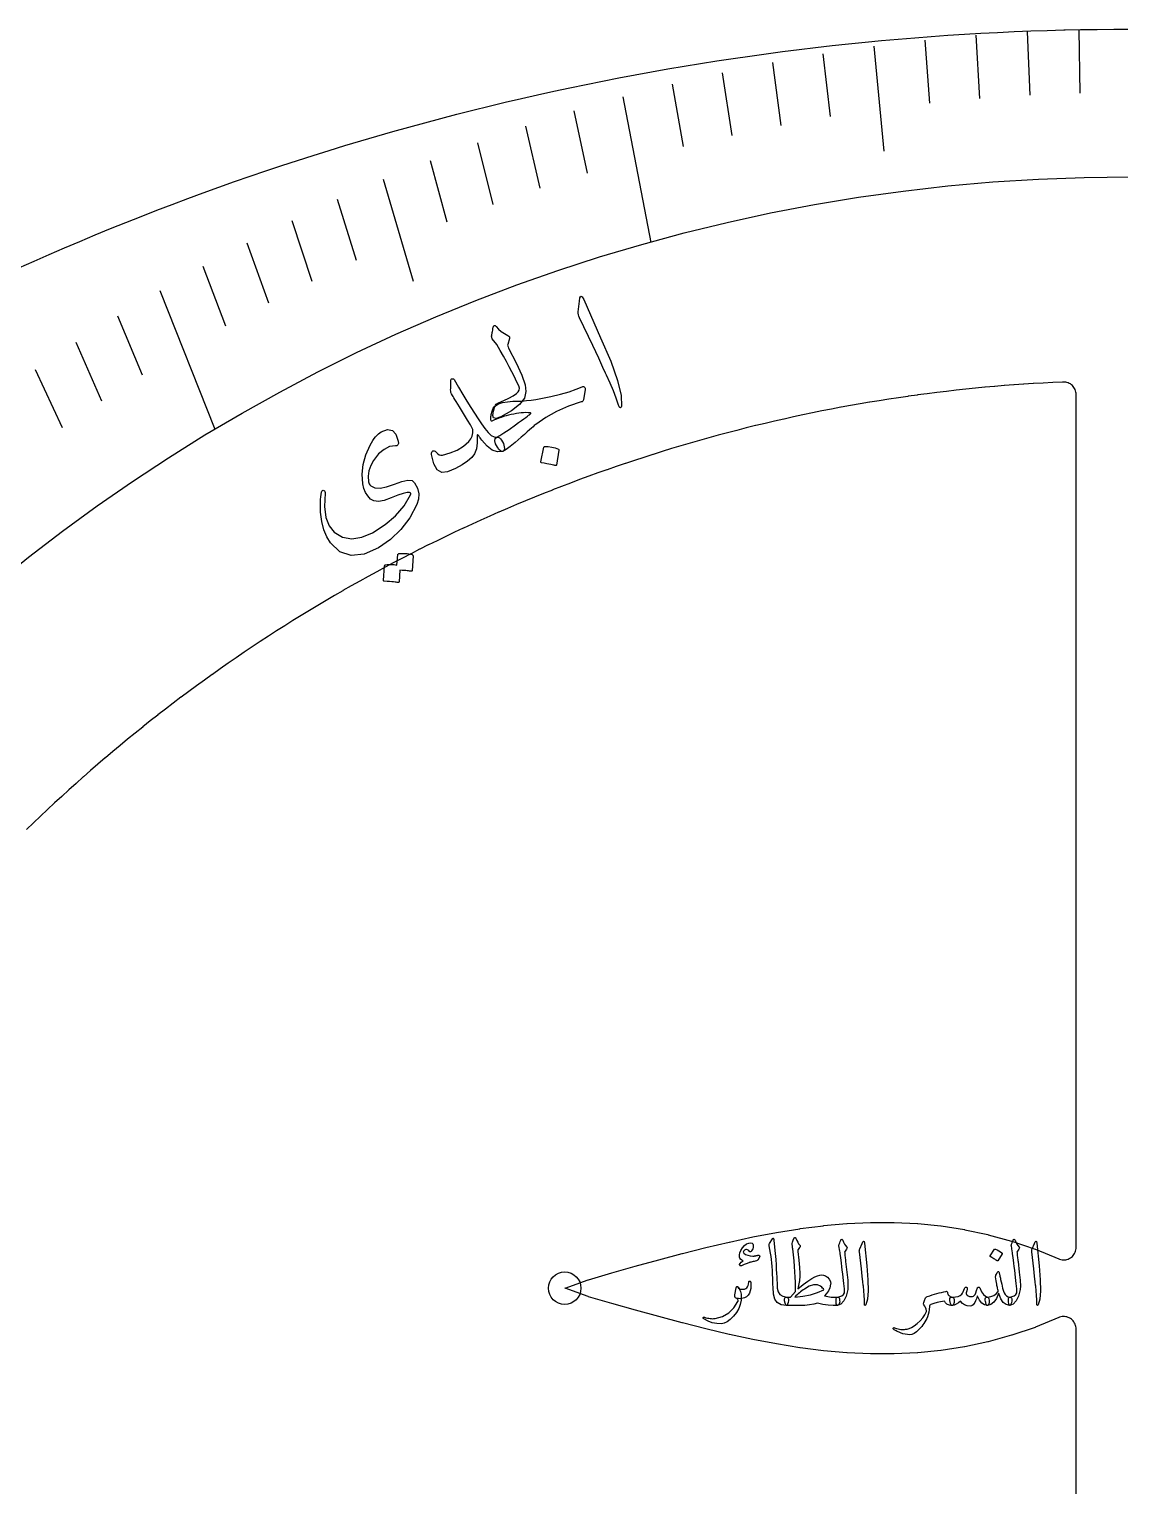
# Model space of a CAD drawing. Header units: millimetres. Extents: x -54 to 54, y -54 to 54.
# Drawn here: x -21.98 to -0.21, y 24.91 to 54 of the extents above; entities that cross this region are included whole.
import ezdxf

# ---------------------------------------------------------------- set-up
doc = ezdxf.new("R2010")
doc.units = ezdxf.units.MM
for name, color, linetype in [('CUT_INNER', 6, 'Continuous'), ('CUT_OUTER', 1, 'Continuous'), ('ENGRAVE', 7, 'Continuous'), ('ENGRAVE_FINE', 8, 'Continuous'), ('TEXT', 5, 'Continuous')]:
    doc.layers.add(name, color=color, linetype=linetype)

msp = doc.modelspace()

# ---------------------------------------------------------------- linework, layer by layer
at = {"layer": 'CUT_INNER'}
msp.add_lwpolyline([(-1.08, 17.3764), (-1.08, 28.0387), (-1.0813, 28.0637), (-1.085, 28.0885), (-1.0912, 28.1127), (-1.0998, 28.1362), (-1.1107, 28.1587), (-1.1237, 28.18), (-1.1389, 28.1999), (-1.156, 28.2182), (-1.1748, 28.2347), (-1.1951, 28.2492), (-1.2168, 28.2617), (-1.2397, 28.2719), (-1.2634, 28.2797), (-1.2878, 28.2852), (-1.3127, 28.2881), (-1.3377, 28.2886), (-1.3626, 28.2866), (-1.3872, 28.2821), (-1.4112, 28.2752), (-1.4285, 28.2682), (-1.4286, 28.2684), (-1.8944, 28.0756), (-1.902, 28.0728), (-2.3642, 27.9154), (-2.3713, 27.9133), (-2.8338, 27.7861), (-2.8408, 27.7843), (-3.3034, 27.6853), (-3.3103, 27.684), (-3.7731, 27.6118), (-3.7798, 27.6109), (-4.2427, 27.5641), (-4.2492, 27.5636), (-4.7125, 27.5411), (-4.7186, 27.541), (-5.1822, 27.5413), (-5.188, 27.5415), (-5.652, 27.5632), (-5.6573, 27.5636), (-6.1219, 27.605), (-6.1266, 27.6055), (-6.5917, 27.6649), (-6.5959, 27.6655), (-7.0616, 27.7408), (-7.0651, 27.7414), (-7.5315, 27.8306), (-7.5344, 27.8312), (-8.0013, 27.9323), (-8.0037, 27.9328), (-8.4711, 28.0436), (-8.473, 28.044), (-8.9409, 28.1624), (-8.9423, 28.1628), (-9.4102, 28.2868), (-9.8799, 28.4155), (-10.3497, 28.5478), (-10.351, 28.5481), (-10.8163, 28.6845), (-10.8234, 28.6868), (-11.2834, 28.8521), (-11.2886, 28.8543), (-11.2834, 28.8564), (-10.8234, 29.0217), (-10.8163, 29.0241), (-10.351, 29.1604), (-10.3497, 29.1608), (-9.8816, 29.2925), (-9.4122, 29.4212), (-8.9423, 29.5457), (-8.9409, 29.5461), (-8.473, 29.6645), (-8.4711, 29.665), (-8.0037, 29.7757), (-8.0013, 29.7763), (-7.5344, 29.8773), (-7.5315, 29.8779), (-7.0651, 29.9671), (-7.0616, 29.9678), (-6.5959, 30.0431), (-6.5917, 30.0437), (-6.1266, 30.103), (-6.1219, 30.1035), (-5.6573, 30.145), (-5.652, 30.1453), (-5.188, 30.1671), (-5.1822, 30.1672), (-4.7186, 30.1676), (-4.7125, 30.1674), (-4.2492, 30.1449), (-4.2427, 30.1444), (-3.7798, 30.0976), (-3.7731, 30.0968), (-3.3103, 30.0245), (-3.3034, 30.0232), (-2.8408, 29.9242), (-2.8338, 29.9225), (-2.3713, 29.7953), (-2.3642, 29.7931), (-1.902, 29.6358), (-1.8944, 29.6329), (-1.4286, 29.4402), (-1.4285, 29.4403), (-1.4112, 29.4334), (-1.3872, 29.4264), (-1.3626, 29.4219), (-1.3377, 29.4199), (-1.3127, 29.4204), (-1.2878, 29.4234), (-1.2634, 29.4288), (-1.2397, 29.4367), (-1.2168, 29.4469), (-1.1951, 29.4593), (-1.1748, 29.4738), (-1.156, 29.4903), (-1.1389, 29.5086), (-1.1237, 29.5285), (-1.1107, 29.5498), (-1.0998, 29.5724), (-1.0912, 29.5958), (-1.085, 29.6201), (-1.0813, 29.6448), (-1.08, 29.6698), (-1.08, 46.7017), (-1.0813, 46.7268), (-1.085, 46.7517), (-1.0913, 46.776), (-1.1, 46.7997), (-1.111, 46.8223), (-1.1242, 46.8437), (-1.1395, 46.8636), (-1.1568, 46.882), (-1.1758, 46.8985), (-1.1963, 46.913), (-1.2182, 46.9253), (-1.2413, 46.9354), (-1.2652, 46.9431), (-1.2898, 46.9484), (-1.3148, 46.9512), (-1.34, 46.9515), (-1.3539, 46.9509), (-1.3554, 46.9509), (-1.5473, 46.942), (-1.5488, 46.942), (-1.7406, 46.9319), (-1.7421, 46.9319), (-1.9339, 46.9207), (-1.9354, 46.9206), (-2.127, 46.9082), (-2.1286, 46.9081), (-2.3201, 46.8946), (-2.3217, 46.8945), (-2.5131, 46.8797), (-2.5147, 46.8796), (-2.7061, 46.8637), (-2.7076, 46.8636), (-2.8989, 46.8465), (-2.9004, 46.8464), (-3.0916, 46.8282), (-3.0931, 46.828), (-3.2842, 46.8086), (-3.2857, 46.8084), (-3.4767, 46.7879), (-3.4782, 46.7877), (-3.669, 46.7659), (-3.6705, 46.7658), (-3.8612, 46.7428), (-3.8627, 46.7426), (-4.0532, 46.7185), (-4.0548, 46.7183), (-4.2451, 46.6931), (-4.2467, 46.6929), (-4.4369, 46.6665), (-4.4384, 46.6662), (-4.6285, 46.6386), (-4.63, 46.6384), (-4.8199, 46.6097), (-4.8214, 46.6094), (-5.0111, 46.5795), (-5.0126, 46.5792), (-5.2021, 46.5482), (-5.2036, 46.5479), (-5.3929, 46.5157), (-5.3945, 46.5154), (-5.5836, 46.482), (-5.5851, 46.4817), (-5.774, 46.4471), (-5.7755, 46.4468), (-5.9642, 46.4111), (-5.9657, 46.4108), (-6.1542, 46.3739), (-6.1557, 46.3736), (-6.3439, 46.3356), (-6.3454, 46.3353), (-6.5334, 46.2961), (-6.5349, 46.2958), (-6.7227, 46.2554), (-6.7242, 46.2551), (-6.9117, 46.2136), (-6.9132, 46.2133), (-7.1005, 46.1706), (-7.102, 46.1703), (-7.2889, 46.1265), (-7.2904, 46.1261), (-7.4771, 46.0812), (-7.4786, 46.0808), (-7.6651, 46.0347), (-7.6666, 46.0343), (-7.8527, 45.9871), (-7.8542, 45.9867), (-8.0401, 45.9383), (-8.0415, 45.9379), (-8.2271, 45.8884), (-8.2286, 45.888), (-8.4138, 45.8374), (-8.4153, 45.837), (-8.6002, 45.7852), (-8.6017, 45.7848), (-8.7863, 45.7318), (-8.7878, 45.7314), (-8.9721, 45.6773), (-8.9736, 45.6769), (-9.1575, 45.6217), (-9.159, 45.6213), (-9.3426, 45.565), (-9.344, 45.5645), (-9.5273, 45.5071), (-9.5288, 45.5066), (-9.7117, 45.448), (-9.7131, 45.4476), (-9.8957, 45.3879), (-9.8971, 45.3874), (-10.0793, 45.3266), (-10.0807, 45.3261), (-10.2625, 45.2642), (-10.264, 45.2637), (-10.4454, 45.2007), (-10.4468, 45.2002), (-10.6279, 45.136), (-10.6293, 45.1355), (-10.8099, 45.0703), (-10.8114, 45.0697), (-10.9916, 45.0034), (-10.993, 45.0028), (-11.1728, 44.9354), (-11.1743, 44.9348), (-11.3537, 44.8663), (-11.3551, 44.8657), (-11.5341, 44.796), (-11.5355, 44.7955), (-11.714, 44.7247), (-11.7155, 44.7241), (-11.8936, 44.6523), (-11.895, 44.6517), (-12.0726, 44.5788), (-12.074, 44.5782), (-12.2513, 44.5041), (-12.2527, 44.5035), (-12.4294, 44.4284), (-12.4308, 44.4278), (-12.6071, 44.3516), (-12.6085, 44.351), (-12.7843, 44.2737), (-12.7857, 44.2731), (-12.9611, 44.1947), (-12.9625, 44.1941), (-13.1373, 44.1146), (-13.1387, 44.114), (-13.3131, 44.0335), (-13.3144, 44.0328), (-13.4883, 43.9513), (-13.4897, 43.9506), (-13.6631, 43.868), (-13.6644, 43.8673), (-13.8373, 43.7836), (-13.8387, 43.7829), (-14.011, 43.6982), (-14.0124, 43.6975), (-14.1842, 43.6117), (-14.1855, 43.611), (-14.3568, 43.5241), (-14.3582, 43.5234), (-14.5289, 43.4355), (-14.5303, 43.4348), (-14.7005, 43.3458), (-14.7018, 43.3451), (-14.8715, 43.2551), (-14.8728, 43.2544), (-15.0419, 43.1633), (-15.0433, 43.1626), (-15.2118, 43.0705), (-15.2132, 43.0697), (-15.3811, 42.9766), (-15.3825, 42.9759), (-15.5499, 42.8817), (-15.5512, 42.881), (-15.718, 42.7858), (-15.7193, 42.785), (-15.8855, 42.6888), (-15.8869, 42.6881), (-16.0525, 42.5909), (-16.0538, 42.5901), (-16.2188, 42.4918), (-16.2202, 42.4911), (-16.3846, 42.3918), (-16.3859, 42.391), (-16.5497, 42.2908), (-16.551, 42.29), (-16.7142, 42.1887), (-16.7155, 42.1879), (-16.8781, 42.0857), (-16.8794, 42.0848), (-17.0413, 41.9816), (-17.0426, 41.9808), (-17.2039, 41.8765), (-17.2052, 41.8757), (-17.3658, 41.7705), (-17.3671, 41.7696), (-17.5271, 41.6634), (-17.5284, 41.6626), (-17.6878, 41.5554), (-17.689, 41.5545), (-17.8477, 41.4464), (-17.849, 41.4455), (-18.007, 41.3364), (-18.0083, 41.3355), (-18.1656, 41.2254), (-18.1669, 41.2245), (-18.3236, 41.1134), (-18.3248, 41.1126), (-18.4808, 41.0005), (-18.482, 40.9996), (-18.6374, 40.8867), (-18.6386, 40.8857), (-18.7932, 40.7718), (-18.7944, 40.7709), (-18.9483, 40.656), (-18.9496, 40.6551), (-19.1028, 40.5393), (-19.104, 40.5384), (-19.2565, 40.4216), (-19.2577, 40.4207), (-19.4094, 40.303), (-19.4106, 40.302), (-19.5617, 40.1834), (-19.5629, 40.1825), (-19.7132, 40.0629), (-19.7144, 40.062), (-19.864, 39.9415), (-19.8652, 39.9405), (-20.014, 39.8192), (-20.0152, 39.8182), (-20.1632, 39.6959), (-20.1644, 39.6949), (-20.3118, 39.5717), (-20.3129, 39.5707), (-20.4595, 39.4466), (-20.4607, 39.4456), (-20.6065, 39.3206), (-20.6076, 39.3196), (-20.7527, 39.1938), (-20.7538, 39.1927), (-20.8981, 39.066), (-20.8992, 39.065), (-21.0427, 38.9373), (-21.0439, 38.9363), (-21.1865, 38.8077), (-21.1877, 38.8067), (-21.3296, 38.6773), (-21.3307, 38.6763), (-21.4718, 38.546), (-21.4729, 38.5449), (-21.6133, 38.4138), (-21.6144, 38.4128), (-21.7539, 38.2808), (-21.755, 38.2797), (-21.8937, 38.1468), (-21.8948, 38.1458), (-22.0326, 38.0121)], dxfattribs=at)
at = {"layer": 'CUT_OUTER'}
msp.add_lwpolyline([(-22.1862, 49.2318), (-21.8837, 49.367), (-21.5804, 49.5004), (-21.2763, 49.6318), (-20.9713, 49.7615), (-20.6656, 49.8892), (-20.3591, 50.0151), (-20.0518, 50.139), (-19.7438, 50.2611), (-19.435, 50.3813), (-19.1255, 50.4996), (-18.8153, 50.616), (-18.5044, 50.7305), (-18.1928, 50.8431), (-17.8805, 50.9538), (-17.5675, 51.0625), (-17.2538, 51.1694), (-16.9395, 51.2743), (-16.6246, 51.3773), (-16.309, 51.4783), (-15.9929, 51.5774), (-15.6761, 51.6746), (-15.3587, 51.7698), (-15.0408, 51.863), (-14.7223, 51.9543), (-14.4032, 52.0437), (-14.0836, 52.1311), (-13.7635, 52.2165), (-13.4428, 52.3), (-13.1217, 52.3815), (-12.8, 52.461), (-12.4779, 52.5386), (-12.1553, 52.6142), (-11.8322, 52.6877), (-11.5087, 52.7594), (-11.1848, 52.829), (-10.8604, 52.8966), (-10.5356, 52.9623), (-10.2105, 53.0259), (-9.8849, 53.0876), (-9.559, 53.1472), (-9.2327, 53.2049), (-8.9061, 53.2605), (-8.5791, 53.3142), (-8.2518, 53.3658), (-7.9242, 53.4154), (-7.5963, 53.463), (-7.2681, 53.5086), (-6.9397, 53.5522), (-6.6109, 53.5938), (-6.282, 53.6334), (-5.9528, 53.6709), (-5.6233, 53.7064), (-5.2937, 53.7399), (-4.9638, 53.7714), (-4.6338, 53.8008), (-4.3036, 53.8282), (-3.9732, 53.8536), (-3.6427, 53.877), (-3.3121, 53.8983), (-2.9813, 53.9176), (-2.6504, 53.9349), (-2.3194, 53.9502), (-1.9884, 53.9634), (-1.6572, 53.9746), (-1.326, 53.9837), (-1.3031, 53.9842), (-0.994, 53.9909), (-0.6627, 53.9959), (-0.3313, 53.999), (0, 54)], dxfattribs=at)
at = {"layer": 'ENGRAVE'}
for points in [[(-10.1289, 52.6462), (-9.5702, 49.7419)], [(-19.3731, 48.7815), (-18.2717, 46.0083)]]:
    msp.add_lwpolyline(points, dxfattribs=at)
for centre, radius in [((0, 15.4308), 35.6208), ((-11.2895, 28.8543), 0.324)]:
    msp.add_circle(centre, radius, dxfattribs=at)
at = {"layer": 'ENGRAVE_FINE'}
for points in [[(-3.0809, 53.8768), (-3.0087, 52.6149)], [(-2.0555, 53.9452), (-2.0074, 52.6824)], [(-1.0282, 53.9863), (-1.0041, 52.7229)], [(-5.1223, 53.6583), (-4.922, 51.5603)], [(-4.1035, 53.7811), (-4.0073, 52.5205)], [(-7.1452, 53.3324), (-6.9771, 52.0781)], [(-6.1365, 53.5087), (-5.9924, 52.252)], [(-8.1474, 53.1297), (-7.9555, 51.8783)], [(-9.1422, 52.9008), (-8.9265, 51.6527)], [(-11.1066, 52.3662), (-10.8435, 51.1257)], [(-12.0744, 52.0613), (-11.7877, 50.8251)], [(-13.0316, 51.7318), (-12.7214, 50.5003)], [(-13.9774, 51.3782), (-13.6438, 50.1519)], [(-14.9111, 51.0011), (-14.3161, 48.9661)], [(-15.8319, 50.6009), (-15.4517, 49.3859)], [(-16.7391, 50.1783), (-16.3359, 48.9695)], [(-17.6321, 49.7337), (-17.2059, 48.5316)], [(-18.5103, 49.2679), (-18.0613, 48.0728)], [(-20.2198, 48.275), (-19.7255, 47.0948)], [(-21.05, 47.7492), (-20.5333, 46.5771)], [(-21.8632, 47.2047), (-21.3243, 46.041)]]:
    msp.add_lwpolyline(points, dxfattribs=at)
at = {"layer": 'TEXT'}
for points in [[(-10.9979, 48.5665), (-10.9853, 48.6369), (-10.9661, 48.6664), (-10.9406, 48.6552), (-10.9086, 48.6031), (-10.5726, 47.8375), (-10.3695, 47.3664), (-10.2337, 46.9815), (-10.1636, 46.6833), (-10.1586, 46.4719), (-10.164, 46.4527), (-10.1705, 46.4412), (-10.1782, 46.4373), (-10.1871, 46.4411), (-10.1958, 46.4487), (-10.2038, 46.4597), (-10.2111, 46.4741), (-10.2178, 46.4918), (-10.2638, 46.6315), (-10.319, 46.7776), (-10.3834, 46.9301), (-10.4572, 47.0888), (-10.4757, 47.1306), (-10.527, 47.2428), (-10.6113, 47.4256), (-10.7288, 47.6787), (-10.9966, 48.2375), (-11.0087, 48.2679), (-11.0166, 48.2971), (-11.0203, 48.3249), (-11.0199, 48.3515)], [(-12.2068, 46.8757), (-12.2492, 46.9639), (-12.295, 47.0564), (-12.3441, 47.153), (-12.3966, 47.2538), (-12.4527, 47.359), (-12.5129, 47.4691), (-12.5773, 47.5839), (-12.6458, 47.7034), (-12.7363, 47.8175), (-12.7434, 47.8343), (-12.7477, 47.8514), (-12.7492, 47.8686), (-12.7479, 47.8859), (-12.7466, 47.8951), (-12.7444, 47.9074), (-12.7412, 47.9228), (-12.7371, 47.9413), (-12.7323, 47.963), (-12.7271, 47.988), (-12.7216, 48.0164), (-12.7156, 48.0481), (-12.7132, 48.0586), (-12.7087, 48.0672), (-12.7019, 48.074), (-12.693, 48.0788), (-12.6847, 48.0802), (-12.6764, 48.078), (-12.6681, 48.0721), (-12.6598, 48.0625), (-12.6128, 48.009), (-12.5574, 47.961), (-12.4939, 47.9184), (-12.422, 47.8812), (-12.4033, 47.8701), (-12.3925, 47.8561), (-12.3896, 47.839), (-12.3944, 47.819), (-12.4285, 47.7004), (-12.4297, 47.687), (-12.4274, 47.6708), (-12.4218, 47.6518), (-12.4127, 47.63), (-12.2569, 47.3338), (-12.1469, 47.0899), (-12.0823, 46.8987), (-12.0627, 46.7602), (-12.0958, 46.6288), (-12.1913, 46.5016), (-12.3488, 46.3778), (-12.568, 46.2567), (-12.6553, 46.2265), (-12.7083, 46.2358), (-12.7272, 46.285), (-12.7118, 46.374), (-12.7078, 46.3865), (-12.7039, 46.3988), (-12.7002, 46.4108), (-12.6966, 46.4225), (-12.693, 46.4339), (-12.6896, 46.445), (-12.6863, 46.4559), (-12.6832, 46.4665), (-12.6735, 46.4881), (-12.6589, 46.5067), (-12.6393, 46.5222), (-12.6148, 46.5347), (-12.5022, 46.5842), (-12.4045, 46.6319), (-12.3218, 46.6779), (-12.254, 46.7224), (-12.2183, 46.7543), (-12.1986, 46.7905), (-12.1947, 46.8309), (-12.2068, 46.8757)], [(-12.6456, 45.85), (-12.6185, 45.8484), (-12.5935, 45.8386), (-12.5706, 45.8205), (-12.5497, 45.7942), (-12.5289, 45.7596), (-12.5129, 45.7249), (-12.5019, 45.6899), (-12.4957, 45.6548), (-12.495, 45.6229), (-12.5001, 45.5978), (-12.5112, 45.5794), (-12.5283, 45.5678), (-12.6312, 45.5554), (-12.7352, 45.5888), (-12.8403, 45.6681), (-12.9468, 45.7932), (-12.9632, 45.8157), (-12.9775, 45.8351), (-12.9896, 45.8515), (-12.9994, 45.865), (-13.0071, 45.8754), (-13.0126, 45.8829), (-13.0159, 45.8874), (-13.017, 45.8889), (-13.0256, 45.896), (-13.0313, 45.8966), (-13.0342, 45.8905), (-13.0343, 45.8778), (-13.0356, 45.7353), (-13.0538, 45.6161), (-13.0888, 45.5199), (-13.1409, 45.4467), (-13.2287, 45.3691), (-13.3392, 45.2958), (-13.4724, 45.2267), (-13.6283, 45.1613), (-13.7458, 45.1462), (-13.8379, 45.1983), (-13.9048, 45.3177), (-13.9459, 45.5048), (-13.9467, 45.5293), (-13.9431, 45.5492), (-13.9351, 45.5646), (-13.9226, 45.5755), (-13.9078, 45.5807), (-13.8925, 45.5791), (-13.877, 45.5706), (-13.8611, 45.5553), (-13.8271, 45.5225), (-13.7942, 45.5009), (-13.7623, 45.4906), (-13.7314, 45.4914), (-13.5759, 45.5349), (-13.4366, 45.5946), (-13.3133, 45.6706), (-13.2057, 45.7631), (-13.164, 45.815), (-13.1362, 45.8728), (-13.1224, 45.9365), (-13.1226, 46.0062), (-13.1361, 46.0335), (-13.1718, 46.0951), (-13.2298, 46.191), (-13.3101, 46.3212), (-13.3526, 46.3911), (-13.3909, 46.4542), (-13.4249, 46.5107), (-13.4546, 46.5604), (-13.4801, 46.6029), (-13.5013, 46.6378), (-13.5183, 46.665), (-13.531, 46.6846), (-13.548, 46.7157), (-13.5597, 46.7444), (-13.5662, 46.7707), (-13.5673, 46.7948), (-13.566, 46.8257), (-13.5647, 46.8546), (-13.5634, 46.8814), (-13.5621, 46.9061), (-13.5611, 46.9287), (-13.5605, 46.9489), (-13.5604, 46.9669), (-13.5607, 46.9826), (-13.5597, 46.9957), (-13.5555, 47.006), (-13.5482, 47.0136), (-13.5378, 47.0182), (-13.5245, 47.0189), (-13.513, 47.0159), (-13.5033, 47.0095), (-13.4954, 46.9994), (-13.4076, 46.848), (-13.3229, 46.7051), (-13.2414, 46.5708), (-13.1631, 46.4451), (-13.088, 46.3278), (-13.0166, 46.2189), (-12.9486, 46.1185), (-12.8841, 46.0264), (-12.818, 45.943), (-12.7563, 45.8858), (-12.6988, 45.8548), (-12.6456, 45.85)], [(-12.3252, 46.5666), (-12.2375, 46.5678), (-12.1476, 46.5725), (-12.0556, 46.5804), (-11.9613, 46.5917), (-11.8651, 46.606), (-11.7673, 46.6229), (-11.6678, 46.6423), (-11.5666, 46.6643), (-11.3728, 46.7103), (-11.2036, 46.7576), (-11.059, 46.8065), (-10.9389, 46.8573), (-10.9257, 46.8619), (-10.9137, 46.8625), (-10.9031, 46.859), (-10.8937, 46.8514), (-10.8864, 46.8412), (-10.8816, 46.8295), (-10.8796, 46.8165), (-10.8802, 46.8022), (-10.9168, 46.5988), (-10.9213, 46.5819), (-10.9304, 46.5688), (-10.9439, 46.5596), (-10.9618, 46.5542), (-11.2167, 46.4682), (-11.4528, 46.3642), (-11.6698, 46.2426), (-11.8675, 46.1037), (-11.8783, 46.0957), (-11.8965, 46.0811), (-11.922, 46.0597), (-11.9546, 46.0315), (-11.9946, 45.9967), (-12.0416, 45.955), (-12.0958, 45.9065), (-12.1571, 45.8511), (-12.276, 45.7456), (-12.3773, 45.6631), (-12.4613, 45.6038), (-12.5283, 45.5678), (-12.5487, 45.5671), (-12.5732, 45.5803), (-12.6017, 45.6075), (-12.6343, 45.6487), (-12.6735, 45.7211), (-12.6879, 45.779), (-12.6776, 45.8225), (-12.6425, 45.8513), (-12.5839, 45.883), (-12.5031, 45.9346), (-12.3997, 46.0061), (-12.2736, 46.0972), (-12.2099, 46.1433), (-12.154, 46.1836), (-12.1061, 46.2181), (-12.066, 46.247), (-12.0341, 46.27), (-12.0105, 46.2873), (-11.9954, 46.2988), (-11.9887, 46.3045), (-11.9863, 46.3071), (-11.9842, 46.3094), (-11.9825, 46.3113), (-11.981, 46.3129), (-11.9797, 46.3142), (-11.9783, 46.3153), (-11.9769, 46.3162), (-11.9753, 46.3169), (-11.9675, 46.3254), (-11.9656, 46.3316), (-11.9696, 46.3355), (-11.9796, 46.3371), (-12.0218, 46.34), (-12.0654, 46.3406), (-12.1105, 46.3391), (-12.157, 46.3353), (-12.2051, 46.3295), (-12.2547, 46.3218), (-12.306, 46.3123), (-12.3588, 46.3009), (-12.4102, 46.2887), (-12.4606, 46.2755), (-12.5099, 46.2613), (-12.5582, 46.246), (-12.6049, 46.2297), (-12.6495, 46.2123), (-12.6921, 46.1939), (-12.7326, 46.1744), (-12.744, 46.1713), (-12.7529, 46.1724), (-12.7595, 46.1777), (-12.7637, 46.1872), (-12.7655, 46.2065), (-12.7659, 46.2258), (-12.765, 46.2453), (-12.7627, 46.2648), (-12.7594, 46.2848), (-12.7555, 46.3055), (-12.751, 46.3269), (-12.7458, 46.349), (-12.7323, 46.3924), (-12.7156, 46.4284), (-12.6959, 46.4569), (-12.673, 46.478), (-12.6085, 46.5148), (-12.529, 46.5419), (-12.4345, 46.5592), (-12.3252, 46.5666)], [(-14.6688, 45.677), (-14.7849, 45.6613), (-14.8969, 45.6079), (-15.0046, 45.5168), (-15.1074, 45.3881), (-15.1622, 45.2866), (-15.1967, 45.1808), (-15.211, 45.071), (-15.2052, 44.957), (-15.1998, 44.9364), (-15.1903, 44.9169), (-15.1766, 44.8987), (-15.1587, 44.8816), (-15.0779, 44.8415), (-14.973, 44.8336), (-14.8441, 44.8575), (-14.6908, 44.913), (-14.54, 44.9685), (-14.4222, 44.9914), (-14.3375, 44.9823), (-14.2861, 44.9415), (-14.2292, 44.8312), (-14.2027, 44.7214), (-14.2061, 44.6122), (-14.2392, 44.5033), (-14.3827, 44.2399), (-14.5578, 44.0091), (-14.7652, 43.8104), (-15.0056, 43.643), (-15.2959, 43.5127), (-15.5522, 43.4852), (-15.7762, 43.5616), (-15.9683, 43.7429), (-16.0403, 43.8612), (-16.097, 44.0018), (-16.1381, 44.1648), (-16.1633, 44.3502), (-16.1659, 44.4042), (-16.1671, 44.457), (-16.1668, 44.5087), (-16.1651, 44.5592), (-16.1618, 44.6088), (-16.157, 44.6578), (-16.1505, 44.7063), (-16.1424, 44.7542), (-16.1357, 44.7757), (-16.126, 44.7883), (-16.1134, 44.7919), (-16.0977, 44.7864), (-16.0849, 44.776), (-16.0763, 44.7633), (-16.0717, 44.7484), (-16.0713, 44.7312), (-16.0851, 44.4666), (-16.0586, 44.2492), (-15.9928, 44.0787), (-15.8888, 43.9549), (-15.7223, 43.856), (-15.5403, 43.8214), (-15.3425, 43.8507), (-15.128, 43.9433), (-14.8751, 44.1036), (-14.6646, 44.2826), (-14.496, 44.4813), (-14.3692, 44.7006), (-14.3631, 44.7169), (-14.364, 44.7297), (-14.372, 44.739), (-14.3872, 44.7448), (-14.4372, 44.7448), (-14.5152, 44.7271), (-14.6212, 44.6915), (-14.7551, 44.6375), (-14.8939, 44.5875), (-15.0091, 44.567), (-15.1009, 44.5765), (-15.1694, 44.616), (-15.223, 44.6764), (-15.2658, 44.7468), (-15.2977, 44.8271), (-15.3184, 44.9175), (-15.3322, 45.1091), (-15.3125, 45.3019), (-15.2588, 45.4958), (-15.171, 45.6907), (-15.1456, 45.739), (-15.1194, 45.7829), (-15.0924, 45.8224), (-15.0646, 45.8575), (-15.0363, 45.8883), (-15.0079, 45.9149), (-14.9792, 45.9373), (-14.9504, 45.9554), (-14.8262, 46.0025), (-14.7286, 45.9867), (-14.6578, 45.9084), (-14.6136, 45.7678), (-14.6108, 45.7256), (-14.6191, 45.6963), (-14.6384, 45.6801), (-14.6688, 45.677)], [(-11.7089, 45.6479), (-11.7065, 45.6533), (-11.702, 45.6578), (-11.6954, 45.6613), (-11.6866, 45.6638), (-11.617, 45.6619), (-11.5488, 45.6531), (-11.482, 45.6372), (-11.4167, 45.6143), (-11.4095, 45.6097), (-11.4049, 45.6042), (-11.4031, 45.5976), (-11.404, 45.59), (-11.4561, 45.2939), (-11.4592, 45.2861), (-11.4656, 45.2821), (-11.4751, 45.2818), (-11.4878, 45.2854), (-11.4988, 45.2884), (-11.516, 45.2927), (-11.5394, 45.2982), (-11.569, 45.305), (-11.6051, 45.3128), (-11.6483, 45.3216), (-11.6984, 45.3312), (-11.7556, 45.3416), (-11.7635, 45.3439), (-11.7685, 45.3475), (-11.7703, 45.3522), (-11.7691, 45.3582)], [(-14.6221, 43.507), (-14.6205, 43.5126), (-14.6166, 43.5175), (-14.6106, 43.5216), (-14.6023, 43.525), (-14.5683, 43.5285), (-14.5346, 43.5304), (-14.5012, 43.5307), (-14.4682, 43.5293), (-14.4352, 43.5262), (-14.402, 43.5213), (-14.3686, 43.5146), (-14.3349, 43.506), (-14.3272, 43.5021), (-14.3219, 43.4965), (-14.3189, 43.4892), (-14.3181, 43.4803), (-14.3369, 43.1804), (-14.3391, 43.1755), (-14.3446, 43.1726), (-14.3534, 43.1719), (-14.3656, 43.1733), (-14.3746, 43.1756), (-14.3887, 43.178), (-14.4077, 43.1805), (-14.4317, 43.183), (-14.461, 43.1855), (-14.4958, 43.1883), (-14.5361, 43.1913), (-14.582, 43.1944), (-14.5958, 42.9606), (-14.5978, 42.9526), (-14.6034, 42.9479), (-14.6127, 42.9466), (-14.6255, 42.9487), (-14.6366, 42.9505), (-14.6538, 42.9528), (-14.6772, 42.9558), (-14.7069, 42.9592), (-14.743, 42.963), (-14.786, 42.9669), (-14.836, 42.9709), (-14.8929, 42.9749), (-14.8997, 42.977), (-14.904, 42.9805), (-14.9059, 42.9852), (-14.9054, 42.9913), (-14.8842, 43.2843), (-14.8826, 43.2899), (-14.8788, 43.2948), (-14.8728, 43.299), (-14.8646, 43.3024), (-14.8364, 43.3069), (-14.8083, 43.3098), (-14.7801, 43.3109), (-14.752, 43.3103), (-14.724, 43.3081), (-14.6963, 43.3047), (-14.6687, 43.2999), (-14.6414, 43.2937)], [(-7.4639, 29.3978), (-7.488, 29.3933), (-7.5103, 29.389), (-7.531, 29.385), (-7.5499, 29.3811), (-7.5669, 29.3775), (-7.582, 29.3738), (-7.5951, 29.3701), (-7.6062, 29.3664), (-7.6176, 29.3621), (-7.6312, 29.3569), (-7.6471, 29.3506), (-7.6654, 29.3432), (-7.686, 29.3348), (-7.7088, 29.325), (-7.734, 29.314), (-7.7615, 29.3017), (-7.7727, 29.298), (-7.7823, 29.298), (-7.7903, 29.3017), (-7.7967, 29.309), (-7.8005, 29.3272), (-7.7897, 29.3483), (-7.7644, 29.3725), (-7.7246, 29.3996), (-7.7551, 29.417), (-7.7782, 29.4357), (-7.7939, 29.4558), (-7.8022, 29.4773), (-7.8038, 29.5178), (-7.7939, 29.5619), (-7.7724, 29.6093), (-7.7394, 29.6603), (-7.7, 29.7059), (-7.6594, 29.7375), (-7.6177, 29.7549), (-7.5748, 29.7583), (-7.5509, 29.7523), (-7.5346, 29.7398), (-7.5259, 29.7208), (-7.5249, 29.6954), (-7.5291, 29.6679), (-7.536, 29.6427), (-7.5457, 29.6199), (-7.5582, 29.5993), (-7.5707, 29.5849), (-7.5822, 29.5785), (-7.5928, 29.5802), (-7.6025, 29.5901), (-7.6136, 29.6047), (-7.6266, 29.6155), (-7.6414, 29.6223), (-7.658, 29.6252), (-7.6755, 29.6252), (-7.6908, 29.6215), (-7.7041, 29.6141), (-7.7153, 29.603), (-7.7235, 29.5896), (-7.726, 29.5771), (-7.7226, 29.5656), (-7.7135, 29.5549), (-7.6793, 29.5296), (-7.6377, 29.511), (-7.5887, 29.4991), (-7.5323, 29.4939), (-7.5274, 29.4941), (-7.5219, 29.4946), (-7.5158, 29.4955), (-7.5092, 29.4967), (-7.502, 29.4981), (-7.4942, 29.4997), (-7.4858, 29.5014), (-7.4768, 29.5032), (-7.4671, 29.505), (-7.4584, 29.5066), (-7.4505, 29.5082), (-7.4436, 29.5096), (-7.4374, 29.5108), (-7.432, 29.5117), (-7.4273, 29.5122), (-7.4232, 29.5124), (-7.4156, 29.5116), (-7.4094, 29.5092), (-7.4045, 29.5051), (-7.401, 29.4995), (-7.3988, 29.494), (-7.3978, 29.4888), (-7.3979, 29.4839), (-7.3992, 29.4791), (-7.4171, 29.4456), (-7.4339, 29.4209), (-7.4495, 29.405), (-7.4639, 29.3978)], [(-7.1422, 29.8415), (-7.1386, 29.847), (-7.1353, 29.8507), (-7.1322, 29.8526), (-7.1293, 29.8526), (-7.1249, 29.8501), (-7.121, 29.8429), (-7.1175, 29.8307), (-7.1145, 29.8137), (-7.0992, 29.6757), (-7.0868, 29.548), (-7.0771, 29.4307), (-7.0701, 29.3238), (-7.0657, 29.2324), (-7.0616, 29.1505), (-7.0578, 29.0781), (-7.0544, 29.0151), (-7.0515, 28.9616), (-7.0491, 28.9176), (-7.0473, 28.883), (-7.0461, 28.858), (-7.0297, 28.7829), (-6.9934, 28.7276), (-6.9372, 28.6923), (-6.8612, 28.6768), (-6.8401, 28.6712), (-6.8266, 28.6583), (-6.8207, 28.638), (-6.8224, 28.6102), (-6.8311, 28.5666), (-6.8404, 28.5354), (-6.8505, 28.5166), (-6.8612, 28.5104), (-6.9682, 28.5245), (-7.047, 28.5668), (-7.0976, 28.6373), (-7.12, 28.736), (-7.1236, 28.7832), (-7.1267, 28.8305), (-7.1296, 28.8779), (-7.1321, 28.9254), (-7.1343, 28.9731), (-7.1364, 29.0209), (-7.1385, 29.0688), (-7.1404, 29.1168), (-7.1438, 29.2084), (-7.1487, 29.2908), (-7.1549, 29.3641), (-7.1626, 29.4283), (-7.1716, 29.4899), (-7.182, 29.5556), (-7.1938, 29.6254), (-7.2069, 29.6991), (-7.2087, 29.7124), (-7.2083, 29.7245), (-7.2059, 29.7355), (-7.2014, 29.7453)], [(-6.2438, 28.5548), (-6.3179, 28.5344), (-6.4018, 28.5197), (-6.4954, 28.5104), (-6.5987, 28.5067), (-6.6505, 28.506), (-6.6969, 28.5058), (-6.7379, 28.506), (-6.7734, 28.5067), (-6.8035, 28.5076), (-6.8282, 28.5086), (-6.8474, 28.5095), (-6.8612, 28.5104), (-6.8685, 28.5145), (-6.8755, 28.5229), (-6.8824, 28.5357), (-6.889, 28.5529), (-6.9018, 28.605), (-6.9014, 28.6431), (-6.8879, 28.667), (-6.8612, 28.6768), (-6.7817, 28.6786), (-6.68, 28.7877), (-6.6802, 28.8788), (-6.6824, 28.9744), (-6.6866, 29.0747), (-6.693, 29.1796), (-6.7014, 29.2891), (-6.7119, 29.4029), (-6.7245, 29.5211), (-6.7392, 29.6437), (-6.741, 29.6612), (-6.7427, 29.6769), (-6.7442, 29.6908), (-6.7457, 29.7028), (-6.7471, 29.713), (-6.7487, 29.7213), (-6.7504, 29.7278), (-6.7521, 29.7324), (-6.7521, 29.75), (-6.7448, 29.7768), (-6.73, 29.8128), (-6.7078, 29.8581), (-6.7048, 29.863), (-6.7013, 29.8664), (-6.6974, 29.8685), (-6.693, 29.8692), (-6.6886, 29.8684), (-6.6847, 29.866), (-6.6812, 29.8619), (-6.6782, 29.8563), (-6.6588, 29.8102), (-6.6394, 29.7717), (-6.62, 29.7408), (-6.6006, 29.7176), (-6.5922, 29.707), (-6.5895, 29.6954), (-6.5922, 29.6829), (-6.6006, 29.6695), (-6.632, 29.6289), (-6.6358, 29.6222), (-6.638, 29.6132), (-6.6386, 29.6018), (-6.6375, 29.5882), (-6.6171, 29.4135), (-6.6038, 29.2665), (-6.5977, 29.1473), (-6.5987, 29.0558), (-6.6001, 29.0394), (-6.6024, 29.02), (-6.6056, 28.9974), (-6.6098, 28.9717), (-6.6148, 28.9429), (-6.6204, 28.9113), (-6.6268, 28.8769), (-6.6338, 28.8395), (-6.5274, 28.926), (-6.4356, 28.9952), (-6.3583, 29.0471), (-6.2955, 29.0817), (-6.2411, 29.104), (-6.1943, 29.1172), (-6.1551, 29.1215), (-6.1236, 29.1168), (-6.0823, 29.0996), (-6.0455, 29.072), (-6.013, 29.0339), (-5.9849, 28.9855), (-5.9812, 28.9759), (-5.9794, 28.9638), (-5.9794, 28.9491), (-5.9812, 28.9319), (-5.9988, 28.8641), (-6.0256, 28.803), (-6.0617, 28.7485), (-6.1069, 28.7008), (-6.0721, 28.6923), (-6.0376, 28.6853), (-6.0037, 28.6799), (-5.9701, 28.6759), (-5.9371, 28.6735), (-5.9045, 28.6729), (-5.8724, 28.674), (-5.8407, 28.6768), (-5.829, 28.6761), (-5.8195, 28.6703), (-5.8123, 28.6595), (-5.8075, 28.6435), (-5.8013, 28.6101), (-5.7996, 28.582), (-5.8023, 28.5593), (-5.8093, 28.5418), (-5.8189, 28.5281), (-5.8273, 28.5183), (-5.8346, 28.5124), (-5.8407, 28.5104), (-5.9339, 28.5076), (-6.0321, 28.5141), (-6.1354, 28.5298), (-6.2438, 28.5548)], [(-5.813, 29.7306), (-5.8005, 29.7607), (-5.7908, 29.7846), (-5.7839, 29.8023), (-5.7797, 29.8137), (-5.7765, 29.821), (-5.7723, 29.8262), (-5.7673, 29.8293), (-5.7612, 29.8304), (-5.7544, 29.8292), (-5.7488, 29.8258), (-5.7443, 29.82), (-5.7409, 29.8119), (-5.7255, 29.7723), (-5.7072, 29.7366), (-5.6858, 29.7048), (-5.6614, 29.6769), (-5.6546, 29.668), (-5.6526, 29.658), (-5.6555, 29.6468), (-5.6633, 29.6344), (-5.7039, 29.5771), (-5.7012, 29.5515), (-5.6984, 29.5263), (-5.6956, 29.5015), (-5.6928, 29.4773), (-5.6901, 29.4535), (-5.6873, 29.4301), (-5.6845, 29.4073), (-5.6817, 29.3848), (-5.6562, 29.1773), (-5.6406, 29.0151), (-5.635, 28.8982), (-5.6392, 28.8265), (-5.6741, 28.6966), (-5.7196, 28.6005), (-5.7758, 28.5385), (-5.8426, 28.5104), (-5.8444, 28.5104), (-5.8463, 28.5104), (-5.8481, 28.5104), (-5.85, 28.5104), (-5.861, 28.5208), (-5.868, 28.5446), (-5.8711, 28.5818), (-5.8703, 28.6324), (-5.8686, 28.6511), (-5.8634, 28.6648), (-5.8547, 28.6733), (-5.8426, 28.6768), (-5.7957, 28.6862), (-5.7566, 28.7031), (-5.7254, 28.7277), (-5.7021, 28.76), (-5.7036, 28.7987), (-5.7065, 28.8427), (-5.7106, 28.8921), (-5.7159, 28.9467), (-5.7225, 29.0064), (-5.73, 29.071), (-5.7387, 29.1405), (-5.7483, 29.2148), (-5.7572, 29.2878), (-5.7654, 29.3534), (-5.7729, 29.4117), (-5.7797, 29.4625), (-5.7856, 29.5059), (-5.7904, 29.542), (-5.7939, 29.5706), (-5.7964, 29.5919), (-5.8149, 29.6973), (-5.8154, 29.7077), (-5.8153, 29.7167), (-5.8145, 29.7243), (-5.813, 29.7306)], [(-5.3545, 29.749), (-5.3368, 29.7832), (-5.3226, 29.7953), (-5.3119, 29.7851), (-5.3046, 29.7527), (-5.2621, 29.2998), (-5.2368, 29.0218), (-5.2311, 28.7997), (-5.2451, 28.6336), (-5.2787, 28.5234), (-5.2849, 28.5143), (-5.2903, 28.5095), (-5.295, 28.5088), (-5.2991, 28.5123), (-5.3023, 28.5177), (-5.3046, 28.5247), (-5.306, 28.5334), (-5.3065, 28.5437), (-5.3065, 28.6238), (-5.3102, 28.7087), (-5.3176, 28.7985), (-5.3286, 28.8931), (-5.3311, 28.9178), (-5.3384, 28.9846), (-5.3505, 29.0934), (-5.3675, 29.2443), (-5.4081, 29.579), (-5.4091, 29.5968), (-5.4081, 29.6132), (-5.4054, 29.6282), (-5.4007, 29.6418)], [(-2.3726, 29.7306), (-2.3601, 29.7607), (-2.3504, 29.7846), (-2.3435, 29.8023), (-2.3393, 29.8137), (-2.3361, 29.821), (-2.3319, 29.8262), (-2.3268, 29.8293), (-2.3208, 29.8304), (-2.314, 29.8292), (-2.3083, 29.8258), (-2.3038, 29.82), (-2.3005, 29.8119), (-2.2851, 29.7723), (-2.2667, 29.7366), (-2.2454, 29.7048), (-2.221, 29.6769), (-2.2142, 29.668), (-2.2122, 29.658), (-2.2151, 29.6468), (-2.2228, 29.6344), (-2.2635, 29.5771), (-2.2607, 29.5515), (-2.258, 29.5263), (-2.2552, 29.5015), (-2.2524, 29.4773), (-2.2496, 29.4535), (-2.2469, 29.4301), (-2.2441, 29.4073), (-2.2413, 29.3848), (-2.2158, 29.1773), (-2.2002, 29.0151), (-2.1945, 28.8982), (-2.1988, 28.8265), (-2.2337, 28.6966), (-2.2792, 28.6005), (-2.3354, 28.5385), (-2.4021, 28.5104), (-2.404, 28.5104), (-2.4058, 28.5104), (-2.4077, 28.5104), (-2.4095, 28.5104), (-2.4205, 28.5208), (-2.4276, 28.5446), (-2.4307, 28.5818), (-2.4299, 28.6324), (-2.4281, 28.6511), (-2.4229, 28.6648), (-2.4143, 28.6733), (-2.4021, 28.6768), (-2.3552, 28.6862), (-2.3162, 28.7031), (-2.285, 28.7277), (-2.2616, 28.76), (-2.2632, 28.7987), (-2.266, 28.8427), (-2.2701, 28.8921), (-2.2755, 28.9467), (-2.282, 29.0064), (-2.2896, 29.071), (-2.2982, 29.1405), (-2.3079, 29.2148), (-2.3168, 29.2878), (-2.325, 29.3534), (-2.3325, 29.4117), (-2.3393, 29.4625), (-2.3452, 29.5059), (-2.3499, 29.542), (-2.3535, 29.5706), (-2.3559, 29.5919), (-2.3744, 29.6973), (-2.375, 29.7077), (-2.3749, 29.7167), (-2.3741, 29.7243), (-2.3726, 29.7306)], [(-1.9141, 29.749), (-1.8964, 29.7832), (-1.8822, 29.7953), (-1.8715, 29.7851), (-1.8642, 29.7527), (-1.8217, 29.2998), (-1.7964, 29.0218), (-1.7907, 28.7997), (-1.8047, 28.6336), (-1.8383, 28.5234), (-1.8444, 28.5143), (-1.8498, 28.5095), (-1.8546, 28.5088), (-1.8586, 28.5123), (-1.8619, 28.5177), (-1.8642, 28.5247), (-1.8656, 28.5334), (-1.866, 28.5437), (-1.866, 28.6238), (-1.8697, 28.7087), (-1.8771, 28.7985), (-1.8882, 28.8931), (-1.8906, 28.9178), (-1.8979, 28.9846), (-1.91, 29.0934), (-1.927, 29.2443), (-1.9677, 29.579), (-1.9686, 29.5968), (-1.9677, 29.6132), (-1.9649, 29.6282), (-1.9603, 29.6418)], [(-2.7072, 29.6326), (-2.7049, 29.6349), (-2.7016, 29.6363), (-2.6975, 29.6367), (-2.6924, 29.6363), (-2.6565, 29.6217), (-2.6226, 29.6039), (-2.5908, 29.5829), (-2.5611, 29.5586), (-2.5582, 29.5549), (-2.557, 29.5512), (-2.5573, 29.5475), (-2.5593, 29.5438), (-2.6462, 29.4033), (-2.6494, 29.4), (-2.6536, 29.3992), (-2.6587, 29.4009), (-2.6647, 29.4052), (-2.6699, 29.4089), (-2.6781, 29.4144), (-2.6893, 29.4218), (-2.7035, 29.4311), (-2.7209, 29.4422), (-2.7418, 29.4551), (-2.7662, 29.4699), (-2.7941, 29.4865), (-2.7978, 29.4893), (-2.7996, 29.4921), (-2.7996, 29.4948), (-2.7978, 29.4976)], [(-2.6905, 29.0798), (-2.6901, 29.088), (-2.6868, 29.0997), (-2.6808, 29.1148), (-2.6721, 29.1334), (-2.6627, 29.1511), (-2.655, 29.1653), (-2.6488, 29.1761), (-2.6443, 29.1833), (-2.6358, 29.1891), (-2.6286, 29.188), (-2.6228, 29.1799), (-2.6184, 29.1649), (-2.6163, 29.1546), (-2.6136, 29.1424), (-2.6103, 29.1283), (-2.6064, 29.1122), (-2.6022, 29.0942), (-2.5979, 29.0745), (-2.5934, 29.0531), (-2.5889, 29.0299), (-2.567, 28.9333), (-2.5477, 28.8561), (-2.531, 28.7983), (-2.5168, 28.76), (-2.4957, 28.7264), (-2.4696, 28.7013), (-2.4384, 28.6848), (-2.4021, 28.6768), (-2.3918, 28.6747), (-2.3827, 28.6703), (-2.3751, 28.6636), (-2.3689, 28.6546), (-2.3638, 28.6428), (-2.3615, 28.6297), (-2.3619, 28.6151), (-2.3652, 28.5991), (-2.3737, 28.5603), (-2.3827, 28.5326), (-2.3922, 28.516), (-2.4021, 28.5104), (-2.4755, 28.5265), (-2.5366, 28.571), (-2.5855, 28.6439), (-2.6221, 28.7452), (-2.6239, 28.7488), (-2.6254, 28.7503), (-2.6267, 28.7497), (-2.6277, 28.747), (-2.6723, 28.6491), (-2.7247, 28.577), (-2.7851, 28.5307), (-2.8532, 28.5104), (-2.861, 28.5111), (-2.8676, 28.515), (-2.873, 28.5222), (-2.8773, 28.5326), (-2.8811, 28.5475), (-2.8851, 28.5663), (-2.8894, 28.5891), (-2.8939, 28.6158), (-2.8948, 28.6418), (-2.8884, 28.6606), (-2.8745, 28.6723), (-2.8532, 28.6768), (-2.7822, 28.6859), (-2.7224, 28.7078), (-2.674, 28.7423), (-2.6369, 28.7896), (-2.6362, 28.7956), (-2.6379, 28.8081), (-2.6418, 28.827), (-2.648, 28.8524), (-2.6519, 28.8681), (-2.6561, 28.8875), (-2.6607, 28.9107), (-2.6656, 28.9375), (-2.671, 28.9678), (-2.6769, 29.0017), (-2.6834, 29.039), (-2.6905, 29.0798)], [(-7.8299, 28.8728), (-7.809, 28.8451), (-7.7925, 28.8178), (-7.7804, 28.7906), (-7.7726, 28.7637), (-7.7682, 28.735), (-7.7662, 28.7008), (-7.7664, 28.6611), (-7.7689, 28.6158), (-7.7845, 28.5306), (-7.8147, 28.4489), (-7.8594, 28.3707), (-7.9187, 28.296), (-7.9838, 28.2317), (-8.0462, 28.185), (-8.1059, 28.1559), (-8.1627, 28.1444), (-8.2546, 28.1476), (-8.3434, 28.1647), (-8.4293, 28.1957), (-8.5121, 28.2405), (-8.5179, 28.2443), (-8.5223, 28.2484), (-8.5253, 28.2526), (-8.5269, 28.2571), (-8.5272, 28.2623), (-8.5264, 28.2668), (-8.5245, 28.2707), (-8.5214, 28.2738), (-8.5166, 28.2759), (-8.5116, 28.2765), (-8.5064, 28.2759), (-8.501, 28.2738), (-8.4702, 28.2653), (-8.4407, 28.2583), (-8.4125, 28.2528), (-8.3855, 28.2488), (-8.3597, 28.2464), (-8.3349, 28.2458), (-8.3111, 28.2469), (-8.2884, 28.2497), (-8.1399, 28.2923), (-8.0143, 28.3625), (-7.9116, 28.4605), (-7.8318, 28.5862), (-7.831, 28.5901), (-7.8304, 28.5964), (-7.8301, 28.6049), (-7.8299, 28.6158), (-7.8329, 28.6242), (-7.842, 28.6347), (-7.857, 28.6473), (-7.878, 28.662), (-7.8872, 28.6733), (-7.8928, 28.687), (-7.8946, 28.7029), (-7.8928, 28.7212), (-7.8651, 28.8617), (-7.8594, 28.8797), (-7.8517, 28.8875), (-7.8418, 28.8852), (-7.8299, 28.8728)], [(-7.5989, 28.9966), (-7.5898, 28.9952), (-7.5831, 28.9911), (-7.5787, 28.9841), (-7.5767, 28.9744), (-7.5729, 28.91), (-7.5762, 28.8515), (-7.5867, 28.799), (-7.6044, 28.7526), (-7.6296, 28.7135), (-7.6626, 28.6833), (-7.7035, 28.6618), (-7.7523, 28.6491), (-7.7865, 28.645), (-7.8188, 28.6458), (-7.8494, 28.6515), (-7.878, 28.662), (-7.8879, 28.6699), (-7.8937, 28.6823), (-7.8953, 28.6994), (-7.8928, 28.7212), (-7.8651, 28.8617), (-7.8629, 28.8723), (-7.86, 28.8802), (-7.8564, 28.8852), (-7.8521, 28.8875), (-7.8474, 28.8873), (-7.8424, 28.8848), (-7.8372, 28.8799), (-7.8318, 28.8728), (-7.8178, 28.857), (-7.7999, 28.845), (-7.7781, 28.8367), (-7.7523, 28.8321), (-7.7255, 28.8319), (-7.7005, 28.8367), (-7.6774, 28.8466), (-7.6562, 28.8617), (-7.6378, 28.8825), (-7.6252, 28.9079), (-7.6184, 28.9379), (-7.6173, 28.9726), (-7.6162, 28.9831), (-7.6127, 28.9906), (-7.6069, 28.9951), (-7.5989, 28.9966)], [(-6.1827, 28.8931), (-6.2466, 28.9222), (-6.3219, 28.9227), (-6.4084, 28.8945), (-6.5063, 28.8376), (-6.5319, 28.8197), (-6.5569, 28.8011), (-6.5813, 28.7818), (-6.6052, 28.7618), (-6.6285, 28.7414), (-6.6512, 28.7207), (-6.6733, 28.6998), (-6.6948, 28.6786), (-6.5345, 28.6946), (-6.3843, 28.7239), (-6.2442, 28.7667), (-6.1143, 28.8228), (-6.1256, 28.8397), (-6.1407, 28.857), (-6.1598, 28.8748), (-6.1827, 28.8931)], [(-3.5557, 28.6768), (-3.4917, 28.6805), (-3.4383, 28.6916), (-3.3956, 28.7101), (-3.3635, 28.736), (-3.3489, 28.7562), (-3.3348, 28.7817), (-3.3212, 28.8126), (-3.308, 28.8487), (-3.3032, 28.8595), (-3.2978, 28.8677), (-3.2921, 28.8733), (-3.2858, 28.8765), (-3.278, 28.8781), (-3.271, 28.8774), (-3.265, 28.8744), (-3.2599, 28.8691), (-3.2556, 28.8612), (-3.2535, 28.8524), (-3.2537, 28.8427), (-3.2563, 28.8321), (-3.2657, 28.8047), (-3.272, 28.7817), (-3.275, 28.7631), (-3.2747, 28.7489), (-3.2685, 28.7287), (-3.2553, 28.7124), (-3.2352, 28.7), (-3.2082, 28.6916), (-3.1781, 28.6877), (-3.1527, 28.6888), (-3.1319, 28.695), (-3.1157, 28.7064), (-3.0986, 28.7291), (-3.0825, 28.7623), (-3.0672, 28.8059), (-3.0529, 28.8598), (-3.0507, 28.8663), (-3.046, 28.8709), (-3.0387, 28.8737), (-3.0289, 28.8746), (-3.0196, 28.8737), (-3.0122, 28.8709), (-3.0067, 28.8663), (-3.003, 28.8598), (-2.9692, 28.7839), (-2.9327, 28.7281), (-2.8934, 28.6924), (-2.8514, 28.6768), (-2.8418, 28.6724), (-2.8334, 28.6611), (-2.8261, 28.6428), (-2.82, 28.6176), (-2.8174, 28.5976), (-2.8172, 28.5783), (-2.8193, 28.5597), (-2.8237, 28.5418), (-2.8289, 28.5281), (-2.8352, 28.5183), (-2.8427, 28.5124), (-2.8514, 28.5104), (-2.9108, 28.5218), (-2.9632, 28.5562), (-3.0088, 28.6134), (-3.0473, 28.6934), (-3.0493, 28.6976), (-3.0515, 28.699), (-3.0539, 28.6976), (-3.0566, 28.6934), (-3.0731, 28.6422), (-3.0894, 28.5996), (-3.1055, 28.5655), (-3.1213, 28.54), (-3.1369, 28.5228), (-3.1541, 28.5099), (-3.1729, 28.5015), (-3.1934, 28.4975), (-3.2542, 28.5015), (-3.3071, 28.5192), (-3.3522, 28.5505), (-3.3894, 28.5954), (-3.4316, 28.5596), (-3.4735, 28.5335), (-3.5148, 28.5171), (-3.5557, 28.5104), (-3.5663, 28.513), (-3.5756, 28.5206), (-3.5838, 28.5333), (-3.5909, 28.5511), (-3.6032, 28.6061), (-3.6015, 28.6454), (-3.5857, 28.6689), (-3.5557, 28.6768)], [(-3.552, 28.5104), (-3.581, 28.5117), (-3.607, 28.5155), (-3.63, 28.5218), (-3.65, 28.5307), (-3.659, 28.5358), (-3.6674, 28.5418), (-3.6752, 28.5488), (-3.6824, 28.5566), (-3.6893, 28.5652), (-3.696, 28.5742), (-3.7027, 28.5837), (-3.7092, 28.5936), (-3.7864, 28.582), (-3.8571, 28.5677), (-3.9213, 28.5506), (-3.9791, 28.5307), (-3.9912, 28.5239), (-3.9999, 28.5146), (-4.0051, 28.5027), (-4.0068, 28.4882), (-4.0114, 28.429), (-4.0198, 28.375), (-4.0318, 28.3263), (-4.0475, 28.283), (-4.063, 28.2492), (-4.0801, 28.216), (-4.0986, 28.1835), (-4.1187, 28.1518), (-4.1402, 28.1208), (-4.1633, 28.0908), (-4.1878, 28.0616), (-4.2139, 28.0334), (-4.2646, 27.9857), (-4.3132, 27.9516), (-4.3598, 27.9312), (-4.4043, 27.9244), (-4.4469, 27.9268), (-4.4916, 27.9341), (-4.5384, 27.9462), (-4.5873, 27.9632), (-4.6112, 27.9732), (-4.6331, 27.9828), (-4.6528, 27.9921), (-4.6705, 28.0011), (-4.6862, 28.0096), (-4.7001, 28.0175), (-4.7121, 28.0248), (-4.7223, 28.0316), (-4.7284, 28.0374), (-4.732, 28.0436), (-4.733, 28.0503), (-4.7315, 28.0575), (-4.7278, 28.0634), (-4.7223, 28.0663), (-4.7149, 28.0661), (-4.7056, 28.063), (-4.6695, 28.05), (-4.6368, 28.0404), (-4.6075, 28.0343), (-4.5818, 28.0316), (-4.5684, 28.0309), (-4.5543, 28.0307), (-4.5393, 28.0309), (-4.5235, 28.0316), (-4.507, 28.0328), (-4.4896, 28.0344), (-4.4714, 28.0364), (-4.4524, 28.039), (-4.4122, 28.0501), (-4.3655, 28.0723), (-4.3123, 28.1055), (-4.2527, 28.1499), (-4.1939, 28.2024), (-4.1432, 28.2599), (-4.1005, 28.3225), (-4.066, 28.3902), (-4.0646, 28.393), (-4.0641, 28.3958), (-4.0646, 28.3986), (-4.066, 28.4013), (-4.0764, 28.4374), (-4.0891, 28.4697), (-4.1041, 28.4984), (-4.1214, 28.5234), (-4.1263, 28.5395), (-4.1224, 28.5677), (-4.1097, 28.6079), (-4.0882, 28.6602), (-4.0818, 28.6703), (-4.0738, 28.6786), (-4.0642, 28.6851), (-4.053, 28.6897), (-4.0044, 28.7051), (-3.9564, 28.7198), (-3.9092, 28.7338), (-3.8626, 28.747), (-3.8165, 28.7595), (-3.7707, 28.7711), (-3.725, 28.7817), (-3.6796, 28.7914), (-3.6687, 28.7926), (-3.6602, 28.7905), (-3.654, 28.7852), (-3.65, 28.7766), (-3.6463, 28.7572), (-3.6408, 28.7396), (-3.6334, 28.7239), (-3.6241, 28.7101), (-3.612, 28.699), (-3.5959, 28.6897), (-3.576, 28.6823), (-3.552, 28.6768), (-3.5403, 28.6718), (-3.5308, 28.6625), (-3.5236, 28.6487), (-3.5188, 28.6306), (-3.5162, 28.6102), (-3.516, 28.5899), (-3.5181, 28.5696), (-3.5225, 28.5492), (-3.5285, 28.5322), (-3.5354, 28.5201), (-3.5433, 28.5128), (-3.552, 28.5104)]]:
    msp.add_lwpolyline(points, close=True, dxfattribs=at)

doc.saveas('drawing.dxf')
